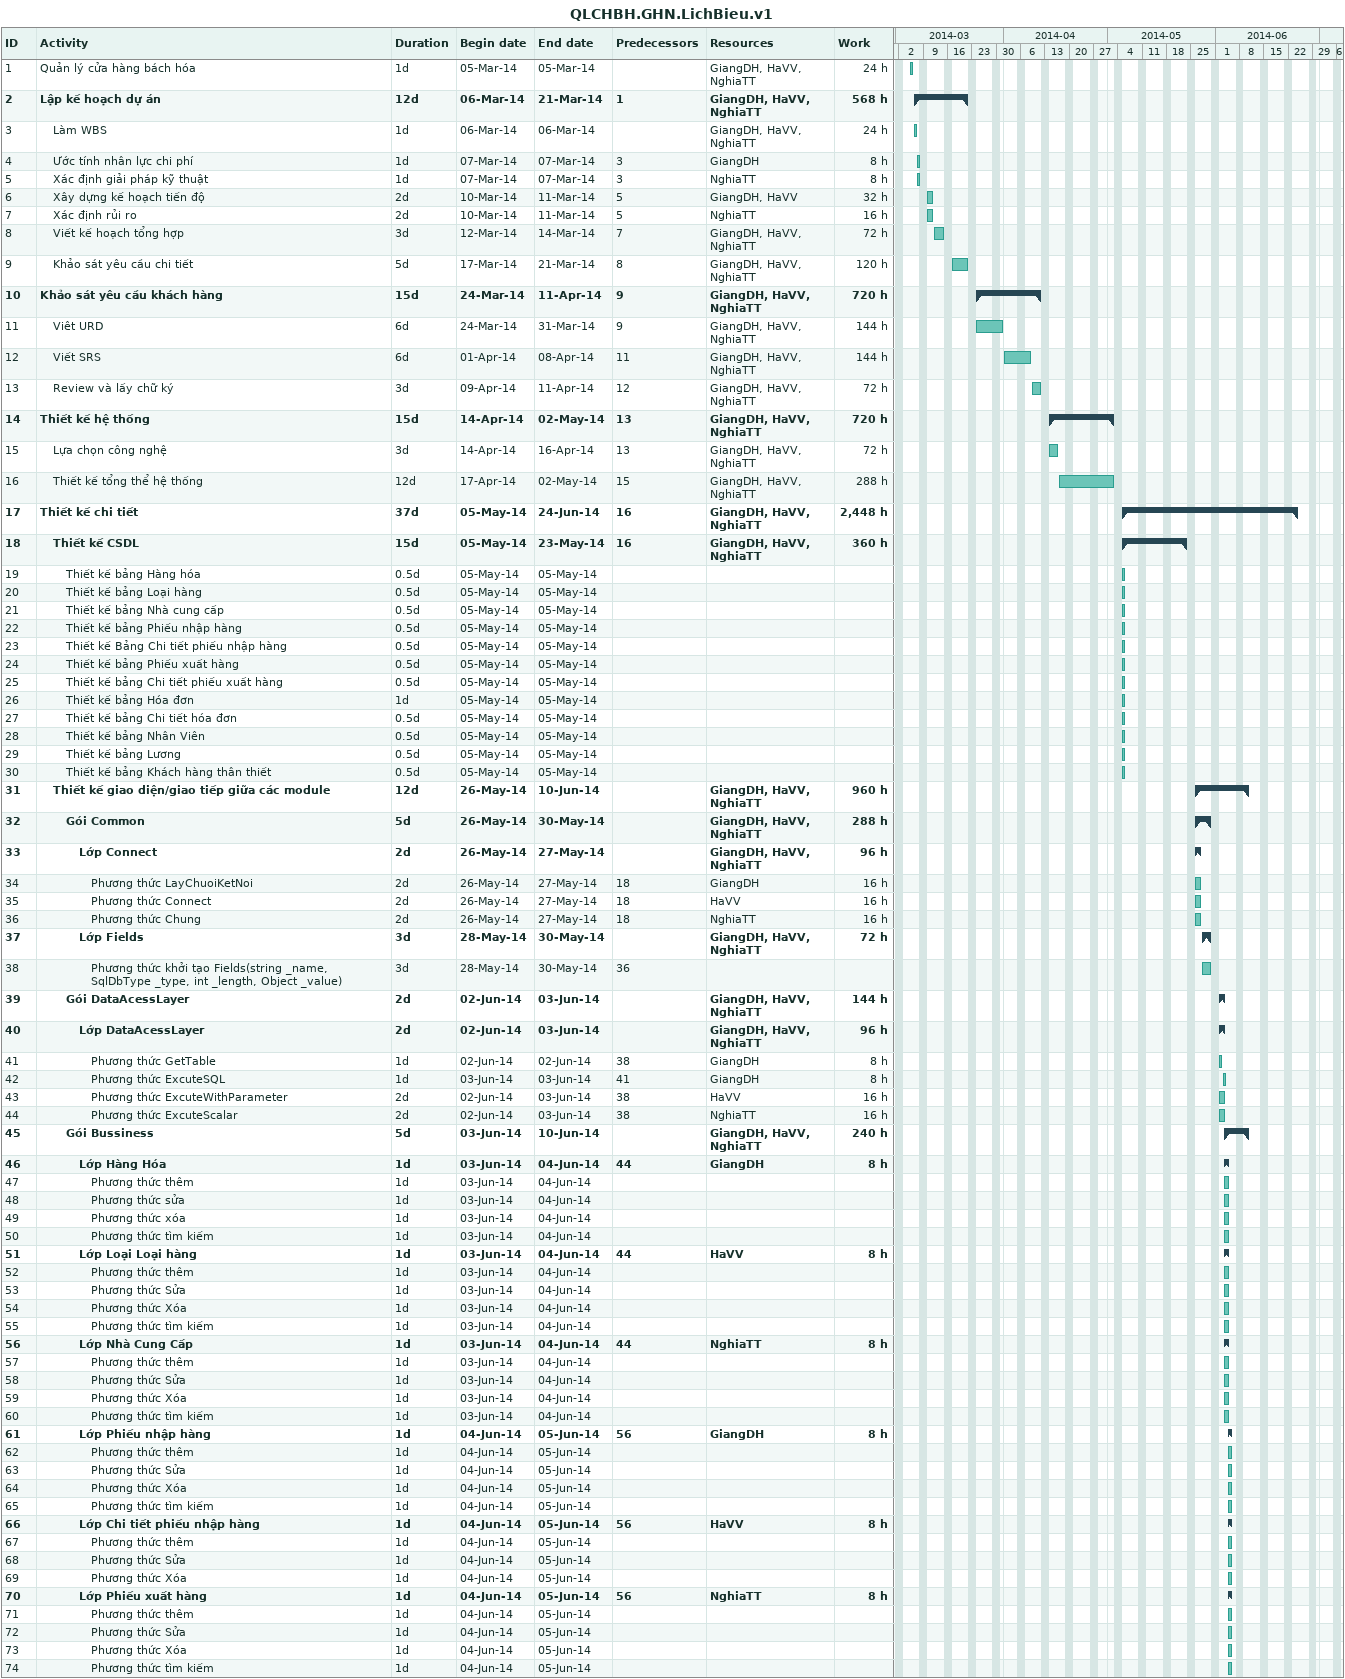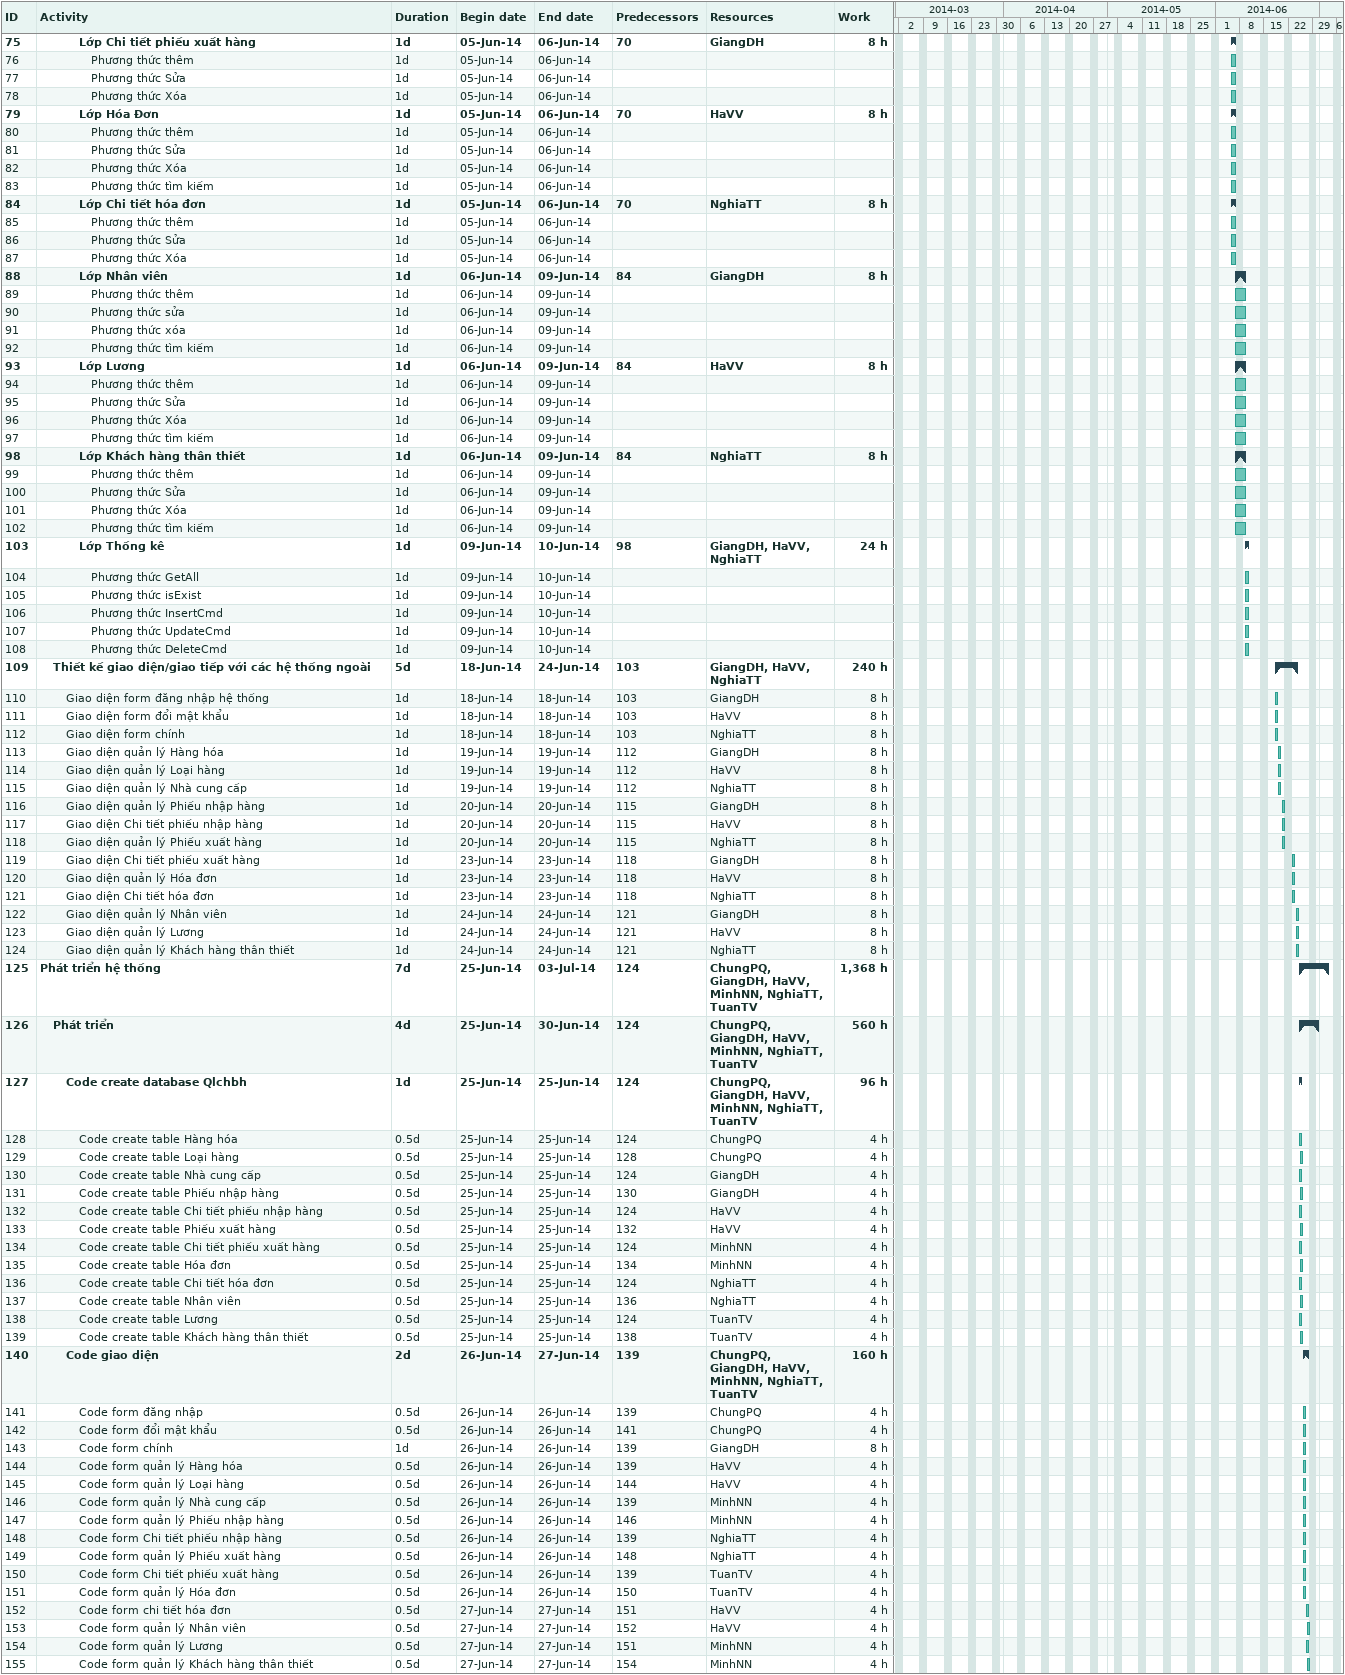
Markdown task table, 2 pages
QLCHBH.GHN.LichBieu.v1

| ID | Level | Task | Duration | Start | Finish | Predecessors | Resources | Work (h) |
|---|---|---|---|---|---|---|---|---|
| 1 | 1 | Quản lý cửa hàng bách hóa | 1d | 2014-03-05 | 2014-03-05 |  | GiangDH, HaVV, NghiaTT | 24 |
| 2 | 1 | **Lập kế hoạch dự án** | 12d | 2014-03-06 | 2014-03-21 | 1 | GiangDH, HaVV, NghiaTT | 568 |
| 3 | 2 | Làm WBS | 1d | 2014-03-06 | 2014-03-06 |  | GiangDH, HaVV, NghiaTT | 24 |
| 4 | 2 | Ước tính nhân lực chi phí | 1d | 2014-03-07 | 2014-03-07 | 3 | GiangDH | 8 |
| 5 | 2 | Xác định giải pháp kỹ thuật | 1d | 2014-03-07 | 2014-03-07 | 3 | NghiaTT | 8 |
| 6 | 2 | Xây dựng kế hoạch tiến độ | 2d | 2014-03-10 | 2014-03-11 | 5 | GiangDH, HaVV | 32 |
| 7 | 2 | Xác định rủi ro | 2d | 2014-03-10 | 2014-03-11 | 5 | NghiaTT | 16 |
| 8 | 2 | Viết kế hoạch tổng hợp | 3d | 2014-03-12 | 2014-03-14 | 7 | GiangDH, HaVV, NghiaTT | 72 |
| 9 | 2 | Khảo sát yêu cầu chi tiết | 5d | 2014-03-17 | 2014-03-21 | 8 | GiangDH, HaVV, NghiaTT | 120 |
| 10 | 1 | **Khảo sát yêu cầu khách hàng** | 15d | 2014-03-24 | 2014-04-11 | 9 | GiangDH, HaVV, NghiaTT | 720 |
| 11 | 2 | Viêt URD | 6d | 2014-03-24 | 2014-03-31 | 9 | GiangDH, HaVV, NghiaTT | 144 |
| 12 | 2 | Viết SRS | 6d | 2014-04-01 | 2014-04-08 | 11 | GiangDH, HaVV, NghiaTT | 144 |
| 13 | 2 | Review và lấy chữ ký | 3d | 2014-04-09 | 2014-04-11 | 12 | GiangDH, HaVV, NghiaTT | 72 |
| 14 | 1 | **Thiết kế hệ thống** | 15d | 2014-04-14 | 2014-05-02 | 13 | GiangDH, HaVV, NghiaTT | 720 |
| 15 | 2 | Lựa chọn công nghệ | 3d | 2014-04-14 | 2014-04-16 | 13 | GiangDH, HaVV, NghiaTT | 72 |
| 16 | 2 | Thiết kế tổng thể hệ thống | 12d | 2014-04-17 | 2014-05-02 | 15 | GiangDH, HaVV, NghiaTT | 288 |
| 17 | 1 | **Thiết kế chi tiết** | 37d | 2014-05-05 | 2014-06-24 | 16 | GiangDH, HaVV, NghiaTT | 2448 |
| 18 | 2 | **Thiết kế CSDL** | 15d | 2014-05-05 | 2014-05-23 | 16 | GiangDH, HaVV, NghiaTT | 360 |
| 19 | 3 | Thiết kế bảng Hàng hóa | 0.5d | 2014-05-05 | 2014-05-05 |  |  |  |
| 20 | 3 | Thiết kế bảng Loại hàng | 0.5d | 2014-05-05 | 2014-05-05 |  |  |  |
| 21 | 3 | Thiết kế bảng Nhà cung cấp | 0.5d | 2014-05-05 | 2014-05-05 |  |  |  |
| 22 | 3 | Thiết kế bảng Phiếu nhập hàng | 0.5d | 2014-05-05 | 2014-05-05 |  |  |  |
| 23 | 3 | Thiết kế Bảng Chi tiết phiếu nhập hàng | 0.5d | 2014-05-05 | 2014-05-05 |  |  |  |
| 24 | 3 | Thiết kế bảng Phiếu xuất hàng | 0.5d | 2014-05-05 | 2014-05-05 |  |  |  |
| 25 | 3 | Thiết kế bảng Chi tiết phiếu xuất hàng | 0.5d | 2014-05-05 | 2014-05-05 |  |  |  |
| 26 | 3 | Thiết kế bảng Hóa đơn | 1d | 2014-05-05 | 2014-05-05 |  |  |  |
| 27 | 3 | Thiết kế bảng Chi tiết hóa đơn | 0.5d | 2014-05-05 | 2014-05-05 |  |  |  |
| 28 | 3 | Thiết kế bảng Nhân Viên | 0.5d | 2014-05-05 | 2014-05-05 |  |  |  |
| 29 | 3 | Thiết kế bảng Lương | 0.5d | 2014-05-05 | 2014-05-05 |  |  |  |
| 30 | 3 | Thiết kế bảng Khách hàng thân thiết | 0.5d | 2014-05-05 | 2014-05-05 |  |  |  |
| 31 | 2 | **Thiết kế giao diện/giao tiếp giữa các module** | 12d | 2014-05-26 | 2014-06-10 |  | GiangDH, HaVV, NghiaTT | 960 |
| 32 | 3 | **Gói Common** | 5d | 2014-05-26 | 2014-05-30 |  | GiangDH, HaVV, NghiaTT | 288 |
| 33 | 4 | **Lớp Connect** | 2d | 2014-05-26 | 2014-05-27 |  | GiangDH, HaVV, NghiaTT | 96 |
| 34 | 5 | Phương thức LayChuoiKetNoi | 2d | 2014-05-26 | 2014-05-27 | 18 | GiangDH | 16 |
| 35 | 5 | Phương thức Connect | 2d | 2014-05-26 | 2014-05-27 | 18 | HaVV | 16 |
| 36 | 5 | Phương thức Chung | 2d | 2014-05-26 | 2014-05-27 | 18 | NghiaTT | 16 |
| 37 | 4 | **Lớp Fields** | 3d | 2014-05-28 | 2014-05-30 |  | GiangDH, HaVV, NghiaTT | 72 |
| 38 | 5 | Phương thức khởi tạo Fields(string _name, SqlDbType _type, int _length, Object _value) | 3d | 2014-05-28 | 2014-05-30 | 36 |  |  |
| 39 | 3 | **Gói DataAcessLayer** | 2d | 2014-06-02 | 2014-06-03 |  | GiangDH, HaVV, NghiaTT | 144 |
| 40 | 4 | **Lớp DataAcessLayer** | 2d | 2014-06-02 | 2014-06-03 |  | GiangDH, HaVV, NghiaTT | 96 |
| 41 | 5 | Phương thức GetTable | 1d | 2014-06-02 | 2014-06-02 | 38 | GiangDH | 8 |
| 42 | 5 | Phương thức ExcuteSQL | 1d | 2014-06-03 | 2014-06-03 | 41 | GiangDH | 8 |
| 43 | 5 | Phương thức ExcuteWithParameter | 2d | 2014-06-02 | 2014-06-03 | 38 | HaVV | 16 |
| 44 | 5 | Phương thức ExcuteScalar | 2d | 2014-06-02 | 2014-06-03 | 38 | NghiaTT | 16 |
| 45 | 3 | **Gói Bussiness** | 5d | 2014-06-03 | 2014-06-10 |  | GiangDH, HaVV, NghiaTT | 240 |
| 46 | 4 | **Lớp Hàng Hóa** | 1d | 2014-06-03 | 2014-06-04 | 44 | GiangDH | 8 |
| 47 | 5 | Phương thức thêm | 1d | 2014-06-03 | 2014-06-04 |  |  |  |
| 48 | 5 | Phương thức sửa | 1d | 2014-06-03 | 2014-06-04 |  |  |  |
| 49 | 5 | Phương thức xóa | 1d | 2014-06-03 | 2014-06-04 |  |  |  |
| 50 | 5 | Phương thức tìm kiếm | 1d | 2014-06-03 | 2014-06-04 |  |  |  |
| 51 | 4 | **Lớp Loại Loại hàng** | 1d | 2014-06-03 | 2014-06-04 | 44 | HaVV | 8 |
| 52 | 5 | Phương thức thêm | 1d | 2014-06-03 | 2014-06-04 |  |  |  |
| 53 | 5 | Phương thức Sửa | 1d | 2014-06-03 | 2014-06-04 |  |  |  |
| 54 | 5 | Phương thức Xóa | 1d | 2014-06-03 | 2014-06-04 |  |  |  |
| 55 | 5 | Phương thức tìm kiếm | 1d | 2014-06-03 | 2014-06-04 |  |  |  |
| 56 | 4 | **Lớp Nhà Cung Cấp** | 1d | 2014-06-03 | 2014-06-04 | 44 | NghiaTT | 8 |
| 57 | 5 | Phương thức thêm | 1d | 2014-06-03 | 2014-06-04 |  |  |  |
| 58 | 5 | Phương thức Sửa | 1d | 2014-06-03 | 2014-06-04 |  |  |  |
| 59 | 5 | Phương thức Xóa | 1d | 2014-06-03 | 2014-06-04 |  |  |  |
| 60 | 5 | Phương thức tìm kiếm | 1d | 2014-06-03 | 2014-06-04 |  |  |  |
| 61 | 4 | **Lớp Phiếu nhập hàng** | 1d | 2014-06-04 | 2014-06-05 | 56 | GiangDH | 8 |
| 62 | 5 | Phương thức thêm | 1d | 2014-06-04 | 2014-06-05 |  |  |  |
| 63 | 5 | Phương thức Sửa | 1d | 2014-06-04 | 2014-06-05 |  |  |  |
| 64 | 5 | Phương thức Xóa | 1d | 2014-06-04 | 2014-06-05 |  |  |  |
| 65 | 5 | Phương thức tìm kiếm | 1d | 2014-06-04 | 2014-06-05 |  |  |  |
| 66 | 4 | **Lớp Chi tiết phiếu nhập hàng** | 1d | 2014-06-04 | 2014-06-05 | 56 | HaVV | 8 |
| 67 | 5 | Phương thức thêm | 1d | 2014-06-04 | 2014-06-05 |  |  |  |
| 68 | 5 | Phương thức Sửa | 1d | 2014-06-04 | 2014-06-05 |  |  |  |
| 69 | 5 | Phương thức Xóa | 1d | 2014-06-04 | 2014-06-05 |  |  |  |
| 70 | 4 | **Lớp Phiếu xuất hàng** | 1d | 2014-06-04 | 2014-06-05 | 56 | NghiaTT | 8 |
| 71 | 5 | Phương thức thêm | 1d | 2014-06-04 | 2014-06-05 |  |  |  |
| 72 | 5 | Phương thức Sửa | 1d | 2014-06-04 | 2014-06-05 |  |  |  |
| 73 | 5 | Phương thức Xóa | 1d | 2014-06-04 | 2014-06-05 |  |  |  |
| 74 | 5 | Phương thức tìm kiếm | 1d | 2014-06-04 | 2014-06-05 |  |  |  |
| 75 | 4 | **Lớp Chi tiết phiếu xuất hàng** | 1d | 2014-06-05 | 2014-06-06 | 70 | GiangDH | 8 |
| 76 | 5 | Phương thức thêm | 1d | 2014-06-05 | 2014-06-06 |  |  |  |
| 77 | 5 | Phương thức Sửa | 1d | 2014-06-05 | 2014-06-06 |  |  |  |
| 78 | 5 | Phương thức Xóa | 1d | 2014-06-05 | 2014-06-06 |  |  |  |
| 79 | 4 | **Lớp Hóa Đơn** | 1d | 2014-06-05 | 2014-06-06 | 70 | HaVV | 8 |
| 80 | 5 | Phương thức thêm | 1d | 2014-06-05 | 2014-06-06 |  |  |  |
| 81 | 5 | Phương thức Sửa | 1d | 2014-06-05 | 2014-06-06 |  |  |  |
| 82 | 5 | Phương thức Xóa | 1d | 2014-06-05 | 2014-06-06 |  |  |  |
| 83 | 5 | Phương thức tìm kiếm | 1d | 2014-06-05 | 2014-06-06 |  |  |  |
| 84 | 4 | **Lớp Chi tiết hóa đơn** | 1d | 2014-06-05 | 2014-06-06 | 70 | NghiaTT | 8 |
| 85 | 5 | Phương thức thêm | 1d | 2014-06-05 | 2014-06-06 |  |  |  |
| 86 | 5 | Phương thức Sửa | 1d | 2014-06-05 | 2014-06-06 |  |  |  |
| 87 | 5 | Phương thức Xóa | 1d | 2014-06-05 | 2014-06-06 |  |  |  |
| 88 | 4 | **Lớp Nhân viên** | 1d | 2014-06-06 | 2014-06-09 | 84 | GiangDH | 8 |
| 89 | 5 | Phương thức thêm | 1d | 2014-06-06 | 2014-06-09 |  |  |  |
| 90 | 5 | Phương thức sửa | 1d | 2014-06-06 | 2014-06-09 |  |  |  |
| 91 | 5 | Phương thức xóa | 1d | 2014-06-06 | 2014-06-09 |  |  |  |
| 92 | 5 | Phương thức tìm kiếm | 1d | 2014-06-06 | 2014-06-09 |  |  |  |
| 93 | 4 | **Lớp Lương** | 1d | 2014-06-06 | 2014-06-09 | 84 | HaVV | 8 |
| 94 | 5 | Phương thức thêm | 1d | 2014-06-06 | 2014-06-09 |  |  |  |
| 95 | 5 | Phương thức Sửa | 1d | 2014-06-06 | 2014-06-09 |  |  |  |
| 96 | 5 | Phương thức Xóa | 1d | 2014-06-06 | 2014-06-09 |  |  |  |
| 97 | 5 | Phương thức tìm kiếm | 1d | 2014-06-06 | 2014-06-09 |  |  |  |
| 98 | 4 | **Lớp Khách hàng thân thiết** | 1d | 2014-06-06 | 2014-06-09 | 84 | NghiaTT | 8 |
| 99 | 5 | Phương thức thêm | 1d | 2014-06-06 | 2014-06-09 |  |  |  |
| 100 | 5 | Phương thức Sửa | 1d | 2014-06-06 | 2014-06-09 |  |  |  |
| 101 | 5 | Phương thức Xóa | 1d | 2014-06-06 | 2014-06-09 |  |  |  |
| 102 | 5 | Phương thức tìm kiếm | 1d | 2014-06-06 | 2014-06-09 |  |  |  |
| 103 | 4 | **Lớp Thống kê** | 1d | 2014-06-09 | 2014-06-10 | 98 | GiangDH, HaVV, NghiaTT | 24 |
| 104 | 5 | Phương thức GetAll | 1d | 2014-06-09 | 2014-06-10 |  |  |  |
| 105 | 5 | Phương thức isExist | 1d | 2014-06-09 | 2014-06-10 |  |  |  |
| 106 | 5 | Phương thức InsertCmd | 1d | 2014-06-09 | 2014-06-10 |  |  |  |
| 107 | 5 | Phương thức UpdateCmd | 1d | 2014-06-09 | 2014-06-10 |  |  |  |
| 108 | 5 | Phương thức DeleteCmd | 1d | 2014-06-09 | 2014-06-10 |  |  |  |
| 109 | 2 | **Thiết kế giao diện/giao tiếp với các hệ thống ngoài** | 5d | 2014-06-18 | 2014-06-24 | 103 | GiangDH, HaVV, NghiaTT | 240 |
| 110 | 3 | Giao diện form đăng nhập hệ thống | 1d | 2014-06-18 | 2014-06-18 | 103 | GiangDH | 8 |
| 111 | 3 | Giao diện form đổi mật khẩu | 1d | 2014-06-18 | 2014-06-18 | 103 | HaVV | 8 |
| 112 | 3 | Giao diện form chính | 1d | 2014-06-18 | 2014-06-18 | 103 | NghiaTT | 8 |
| 113 | 3 | Giao diện quản lý Hàng hóa | 1d | 2014-06-19 | 2014-06-19 | 112 | GiangDH | 8 |
| 114 | 3 | Giao diện quản lý Loại hàng | 1d | 2014-06-19 | 2014-06-19 | 112 | HaVV | 8 |
| 115 | 3 | Giao diện quản lý Nhà cung cấp | 1d | 2014-06-19 | 2014-06-19 | 112 | NghiaTT | 8 |
| 116 | 3 | Giao diện quản lý Phiếu nhập hàng | 1d | 2014-06-20 | 2014-06-20 | 115 | GiangDH | 8 |
| 117 | 3 | Giao diện Chi tiết phiếu nhập hàng | 1d | 2014-06-20 | 2014-06-20 | 115 | HaVV | 8 |
| 118 | 3 | Giao diện quản lý Phiếu xuất hàng | 1d | 2014-06-20 | 2014-06-20 | 115 | NghiaTT | 8 |
| 119 | 3 | Giao diện Chi tiết phiếu xuất hàng | 1d | 2014-06-23 | 2014-06-23 | 118 | GiangDH | 8 |
| 120 | 3 | Giao diện quản lý Hóa đơn | 1d | 2014-06-23 | 2014-06-23 | 118 | HaVV | 8 |
| 121 | 3 | Giao diện Chi tiết hóa đơn | 1d | 2014-06-23 | 2014-06-23 | 118 | NghiaTT | 8 |
| 122 | 3 | Giao diện quản lý Nhân viên | 1d | 2014-06-24 | 2014-06-24 | 121 | GiangDH | 8 |
| 123 | 3 | Giao diện quản lý Lương | 1d | 2014-06-24 | 2014-06-24 | 121 | HaVV | 8 |
| 124 | 3 | Giao diện quản lý Khách hàng thân thiết | 1d | 2014-06-24 | 2014-06-24 | 121 | NghiaTT | 8 |
| 125 | 1 | **Phát triển hệ thống** | 7d | 2014-06-25 | 2014-07-03 | 124 | ChungPQ, GiangDH, HaVV, MinhNN, NghiaTT, TuanTV | 1368 |
| 126 | 2 | **Phát triển** | 4d | 2014-06-25 | 2014-06-30 | 124 | ChungPQ, GiangDH, HaVV, MinhNN, NghiaTT, TuanTV | 560 |
| 127 | 3 | **Code create database Qlchbh** | 1d | 2014-06-25 | 2014-06-25 | 124 | ChungPQ, GiangDH, HaVV, MinhNN, NghiaTT, TuanTV | 96 |
| 128 | 4 | Code create table Hàng hóa | 0.5d | 2014-06-25 | 2014-06-25 | 124 | ChungPQ | 4 |
| 129 | 4 | Code create table Loại hàng | 0.5d | 2014-06-25 | 2014-06-25 | 128 | ChungPQ | 4 |
| 130 | 4 | Code create table Nhà cung cấp | 0.5d | 2014-06-25 | 2014-06-25 | 124 | GiangDH | 4 |
| 131 | 4 | Code create table Phiếu nhập hàng | 0.5d | 2014-06-25 | 2014-06-25 | 130 | GiangDH | 4 |
| 132 | 4 | Code create table Chi tiết phiếu nhập hàng | 0.5d | 2014-06-25 | 2014-06-25 | 124 | HaVV | 4 |
| 133 | 4 | Code create table Phiếu xuất hàng | 0.5d | 2014-06-25 | 2014-06-25 | 132 | HaVV | 4 |
| 134 | 4 | Code create table Chi tiết phiếu xuất hàng | 0.5d | 2014-06-25 | 2014-06-25 | 124 | MinhNN | 4 |
| 135 | 4 | Code create table Hóa đơn | 0.5d | 2014-06-25 | 2014-06-25 | 134 | MinhNN | 4 |
| 136 | 4 | Code create table Chi tiết hóa đơn | 0.5d | 2014-06-25 | 2014-06-25 | 124 | NghiaTT | 4 |
| 137 | 4 | Code create table Nhân viên | 0.5d | 2014-06-25 | 2014-06-25 | 136 | NghiaTT | 4 |
| 138 | 4 | Code create table Lương | 0.5d | 2014-06-25 | 2014-06-25 | 124 | TuanTV | 4 |
| 139 | 4 | Code create table Khách hàng thân thiết | 0.5d | 2014-06-25 | 2014-06-25 | 138 | TuanTV | 4 |
| 140 | 3 | **Code giao diện** | 2d | 2014-06-26 | 2014-06-27 | 139 | ChungPQ, GiangDH, HaVV, MinhNN, NghiaTT, TuanTV | 160 |
| 141 | 4 | Code form đăng nhập | 0.5d | 2014-06-26 | 2014-06-26 | 139 | ChungPQ | 4 |
| 142 | 4 | Code form đổi mật khẩu | 0.5d | 2014-06-26 | 2014-06-26 | 141 | ChungPQ | 4 |
| 143 | 4 | Code form chính | 1d | 2014-06-26 | 2014-06-26 | 139 | GiangDH | 8 |
| 144 | 4 | Code form quản lý Hàng hóa | 0.5d | 2014-06-26 | 2014-06-26 | 139 | HaVV | 4 |
| 145 | 4 | Code form quản lý Loại hàng | 0.5d | 2014-06-26 | 2014-06-26 | 144 | HaVV | 4 |
| 146 | 4 | Code form quản lý Nhà cung cấp | 0.5d | 2014-06-26 | 2014-06-26 | 139 | MinhNN | 4 |
| 147 | 4 | Code form quản lý Phiếu nhập hàng | 0.5d | 2014-06-26 | 2014-06-26 | 146 | MinhNN | 4 |
| 148 | 4 | Code form Chi tiết phiếu nhập hàng | 0.5d | 2014-06-26 | 2014-06-26 | 139 | NghiaTT | 4 |
| 149 | 4 | Code form quản lý Phiếu xuất hàng | 0.5d | 2014-06-26 | 2014-06-26 | 148 | NghiaTT | 4 |
| 150 | 4 | Code form Chi tiết phiếu xuất hàng | 0.5d | 2014-06-26 | 2014-06-26 | 139 | TuanTV | 4 |
| 151 | 4 | Code form quản lý Hóa đơn | 0.5d | 2014-06-26 | 2014-06-26 | 150 | TuanTV | 4 |
| 152 | 4 | Code form chi tiết hóa đơn | 0.5d | 2014-06-27 | 2014-06-27 | 151 | HaVV | 4 |
| 153 | 4 | Code form quản lý Nhân viên | 0.5d | 2014-06-27 | 2014-06-27 | 152 | HaVV | 4 |
| 154 | 4 | Code form quản lý Lương | 0.5d | 2014-06-27 | 2014-06-27 | 151 | MinhNN | 4 |
| 155 | 4 | Code form quản lý Khách hàng thân thiết | 0.5d | 2014-06-27 | 2014-06-27 | 154 | MinhNN | 4 |
